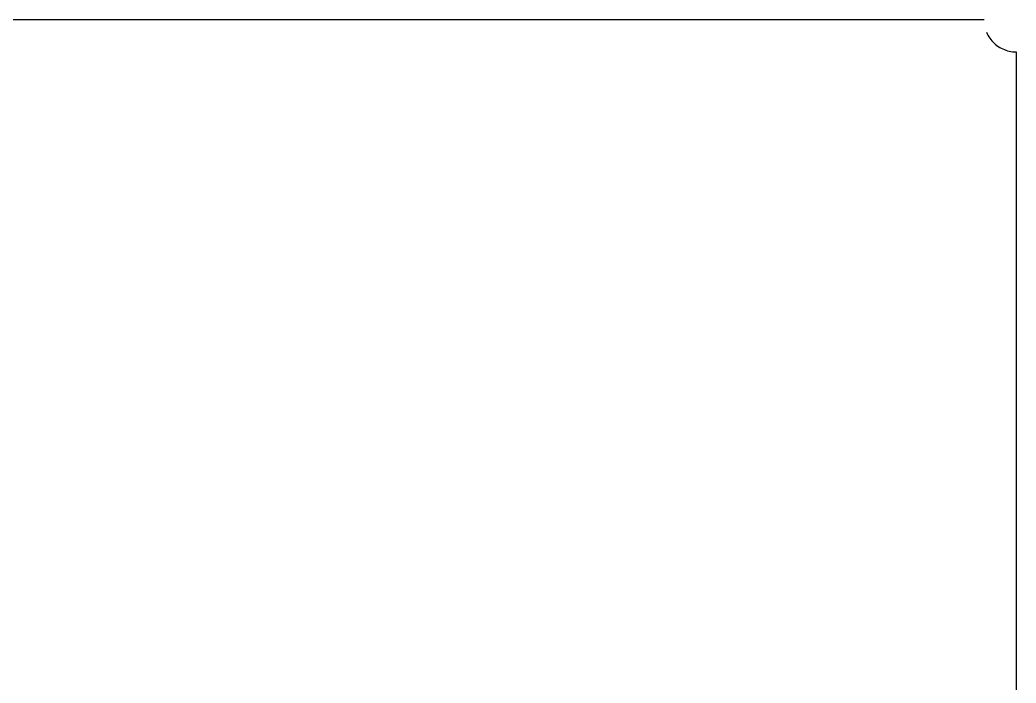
# Model space of a CAD drawing. Extents: x 0 to 14948, y -623 to 622.
# Drawn here: x 14014 to 14948, y 0 to 622 of the extents above; entities that cross this region are included whole.
import ezdxf

# ---------------------------------------------------------------- set-up
doc = ezdxf.new("R2010")
doc.units = 0
doc.header["$LTSCALE"] = 10
doc.header["$MEASUREMENT"] = 0
doc.layers.add('TEILE', color=7, linetype='CONTINUOUS')

msp = doc.modelspace()

# ---------------------------------------------------------------- linework, layer by layer
at = {"layer": 'TEILE', "color": 2}
for p, q in [((14918.00028, 622.5), (30.000102, 622.5)), ((14920.28418, 611.019531), (14920.938477, 609.552551)), ((14920.938477, 609.552551), (14921.670898, 608.122681)), ((14921.670898, 608.122681), (14922.478516, 606.73407)), ((14922.478516, 606.73407), (14923.358398, 605.390625)), ((14923.358398, 605.390625), (14924.308594, 604.096191)), ((14924.308594, 604.096191), (14925.328125, 602.854553)), ((14925.328125, 602.854553), (14926.412109, 601.66925)), ((14926.412109, 601.66925), (14927.558594, 600.543701)), ((14927.558594, 600.543701), (14928.763672, 599.481018)), ((14928.763672, 599.481018), (14930.023438, 598.484375)), ((14930.023438, 598.484375), (14931.333984, 597.556519)), ((14931.333984, 597.556519), (14932.693359, 596.700195)), ((14932.693359, 596.700195), (14934.095703, 595.917847)), ((14934.095703, 595.917847), (14935.538086, 595.21167)), ((14935.538086, 595.21167), (14937.016602, 594.58374)), ((14937.016602, 594.58374), (14938.526367, 594.035828)), ((14938.526367, 594.035828), (14940.063477, 593.569519)), ((14940.063477, 593.569519), (14941.623047, 593.186157)), ((14941.623047, 593.186157), (14943.202148, 592.886841)), ((14943.202148, 592.886841), (14944.793945, 592.672363)), ((14944.793945, 592.672363), (14946.395508, 592.543457)), ((14946.395508, 592.543457), (14948, 592.500366)), ((14948, 592.500366), (14948, 592.5)), ((14948, 592.5), (14948.012695, -257.499725))]:
    msp.add_line(p, q, dxfattribs=at)

doc.saveas('drawing.dxf')
